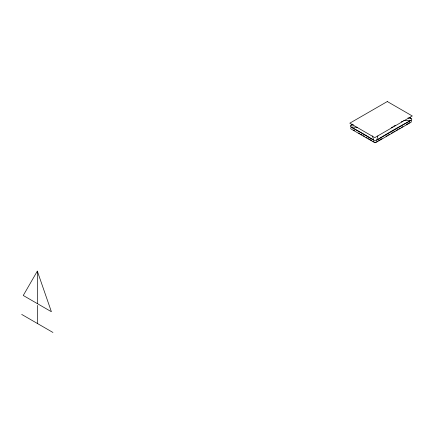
<?xml version="1.0" encoding="UTF-8"?>
<svg xmlns="http://www.w3.org/2000/svg" width="434" height="434" viewBox="0 0 434 434"><rect width="100%" height="100%" fill="white"/><g stroke="black" fill="none" stroke-linecap="round" stroke-linejoin="round"><path stroke-width="0.65" d="M377.916 135.88L376.755 140.117A2.208 1.275 0 0 1 373.631 140.117A295.402 170.551 60 0 0 350.976 127.037A2.208 1.275 0 0 1 350.976 125.236A528.525 305.145 -60 0 1 352.647 124.184M37.324 271.12L23.262 295.478L51.386 311.715L37.324 271.12L37.324 303.594M352.723 124.227L350.976 125.236L353.504 124.824M391.397 127.591L392.553 126.923M393.709 126.251L395.45 125.252M401.233 121.911L402.394 121.238M376.245 141.972L377.406 141.305M378.567 140.632L382.05 138.625M386.108 136.281L387.269 135.614M388.425 134.941L389.586 134.274M391.327 133.271L392.488 132.598M393.649 131.931L394.804 131.258M395.965 130.591L397.707 129.587M398.868 128.914L400.029 128.247M401.184 127.574L402.926 126.571M406.408 124.563L409.886 122.551M403.549 120.571L411.128 120.272A2.208 1.275 0 0 0 411.128 118.471A295.402 170.551 60 0 0 409.457 117.408M357.291 127.287L350.976 127.037L373.631 140.117L372.47 135.88M407.971 117.956L411.128 118.471L409.387 117.462M353.368 129.983L354.524 130.65M358.56 132.983L359.715 133.645M360.871 134.312L362.021 134.979M363.177 135.647L364.332 136.314M366.063 137.312L367.213 137.979M368.368 138.641L371.829 140.643M372.985 141.31L374.141 141.972M21.7 314.422L52.948 332.46M37.324 305.4L37.324 323.439M350.797 128.095A1.877 1.085 0 0 0 351.285 129.142L373.869 142.178A1.877 1.085 0 0 0 376.517 142.178L410.819 122.377A1.877 1.085 0 0 0 411.307 121.33M375.562 142.206A1.476 0.852 0 0 1 374.824 142.206M387.302 101.54L349.804 123.185L374.802 137.621L412.3 115.97L387.302 101.54M411.128 120.272L376.755 140.117A528.525 305.145 -60 0 1 411.128 120.272"/></g></svg>
